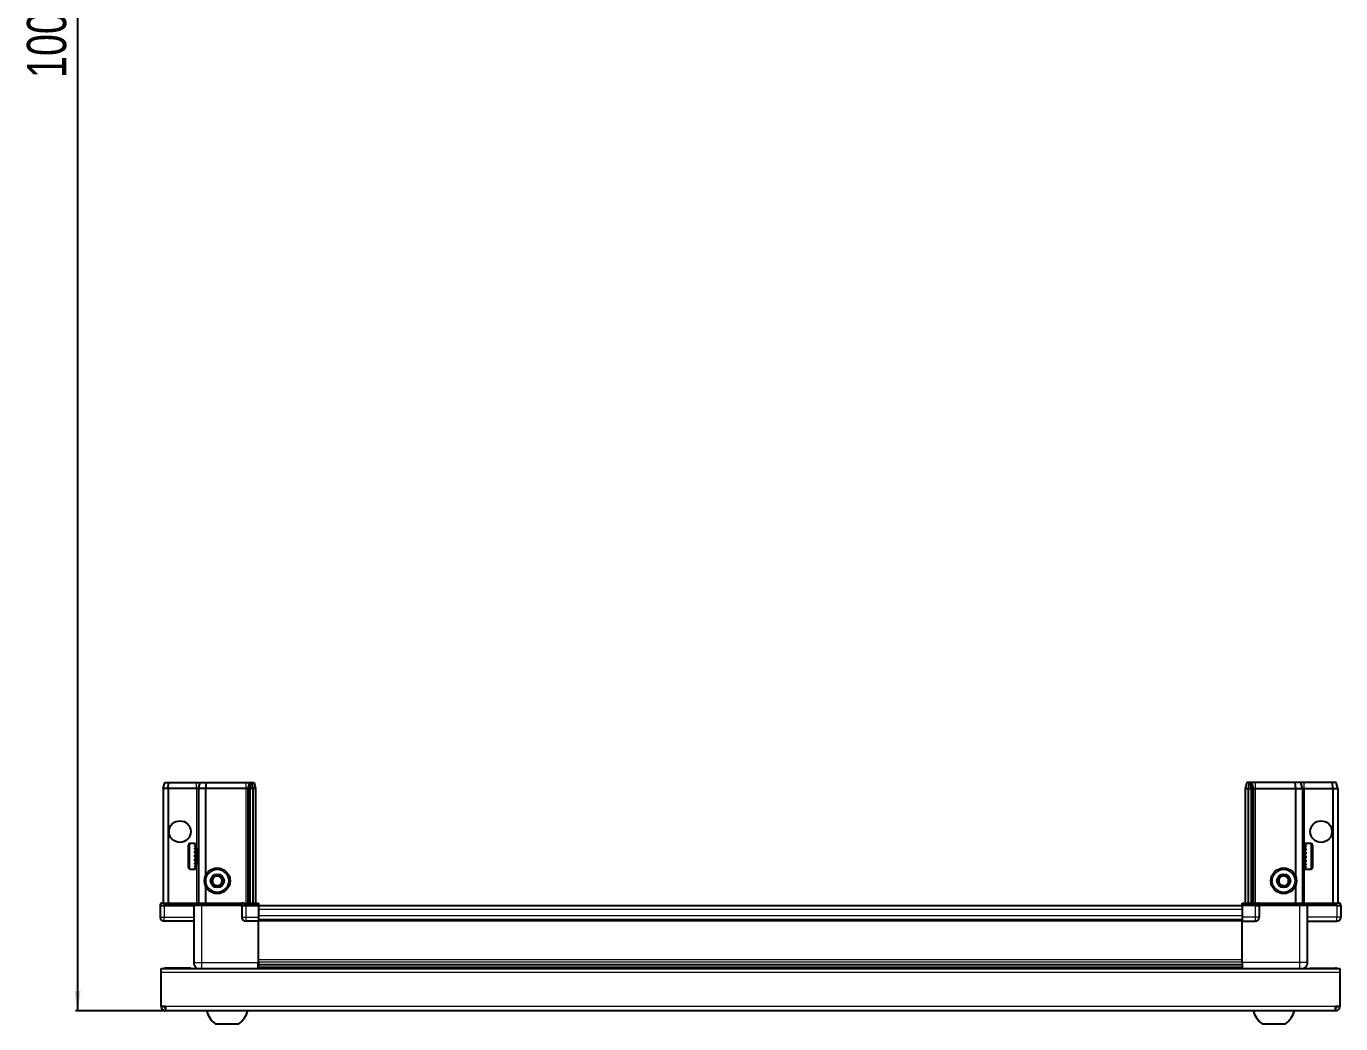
# Model space of a CAD drawing. Header units: millimetres. Extents: x 877 to 3513, y -624 to 1912.
# Drawn here: x 933 to 1601, y -624 to -118 of the extents above; entities that cross this region are included whole.
import ezdxf

# ---------------------------------------------------------------- set-up
doc = ezdxf.new("R2010")
doc.units = ezdxf.units.MM
doc.layers.add('FORMAT', color=7, linetype='Continuous')
doc.styles.add('SLDTEXTSTYLE0', font='TXT', dxfattribs={"width": 0.75})
doc.dimstyles.new('SLDDIMSTYLE0', dxfattribs={"dimtxt": 20, "dimasz": 10, "dimexe": 0, "dimexo": 0.0625, "dimgap": 5, "dimtad": 2, "dimdec": 1, "dimrnd": 1e-09, "dimzin": 12, "dimdsep": 46, "dimtxsty": 'SLDTEXTSTYLE0', "dimsah": 1, "dimcen": 0.09, "dimadec": 0, "dimazin": 3, "dimtfac": 1, "dimtofl": 0, "dimtmove": 0, "dimatfit": 3, "dimfxl": 0, "dimfrac": 2, "dimtolj": 1, "dimtzin": 12, "dimarcsym": 0})

# ---------------------------------------------------------------- blocks, each defined once
blk = doc.blocks.new('_D_10')
at = {"layer": 'FORMAT'}
for p, q in [((1026.03, 389.1), (957.67, 389.1)), ((958.67, 389.1), (958.67, -617.9)), ((1003.26, -617.9), (957.67, -617.9))]:
    blk.add_line(p, q, dxfattribs=at)
for points in [[(958.67, 389.1), (957.13, 379.1), (960.21, 379.1)], [(958.67, -617.9), (960.21, -607.9), (957.13, -607.9)]]:
    blk.add_solid(points, dxfattribs=at)
at = {"layer": 'FORMAT', "insert": (932.89, -143.95), "char_height": 20, "attachment_point": 1, "rotation": 90, "style": 'SLDTEXTSTYLE0'}
blk.add_mtext('1007', dxfattribs=at)

msp = doc.modelspace()

# ---------------------------------------------------------------- linework, layer by layer
at = {"color": 7, "linetype": 'Continuous', "lineweight": 25}
for p, q in [((1002.17, -504.9), (1002.98, -501.9)), ((1004.67, -504.9), (1002.17, -504.9)), ((1002.17, -504.9), (1002.17, -563.2)), ((1002.98, -501.9), (1004.83, -501.9)), ((1004.67, -504.9), (1004.83, -501.9)), ((1004.67, -504.9), (1004.67, -563.2)), ((1019.17, -504.9), (1004.67, -504.9)), ((1004.83, -501.9), (1019.17, -501.9)), ((1019.17, -501.9), (1020.98, -501.9)), ((1020.17, -504.9), (1019.17, -504.9)), ((1020.17, -504.9), (1020.98, -501.9)), ((1023.67, -504.9), (1020.17, -504.9)), ((1020.17, -504.9), (1020.17, -563.2)), ((1020.98, -501.9), (1024.01, -501.9)), ((1024.01, -501.9), (1023.67, -504.9)), ((1044.17, -504.9), (1023.67, -504.9)), ((1023.67, -504.9), (1023.67, -549.4)), ((1024.01, -501.9), (1044.17, -501.9)), ((1044.17, -501.9), (1045.98, -501.9)), ((1045.17, -504.9), (1044.17, -504.9)), ((1045.98, -501.9), (1045.17, -504.9)), ((1046.17, -504.9), (1045.17, -504.9)), ((1045.17, -504.9), (1045.17, -563.2)), ((1045.98, -501.9), (1046.72, -501.9)), ((1046.72, -501.9), (1046.17, -504.9)), ((1046.17, -504.9), (1046.17, -563.2)), ((1047.67, -504.9), (1046.17, -504.9)), ((1046.72, -501.9), (1047.22, -501.9)), ((1047.22, -501.9), (1047.67, -504.9)), ((1047.22, -501.9), (1048.37, -501.9)), ((1047.67, -504.9), (1047.67, -563.2)), ((1049.17, -504.9), (1047.67, -504.9)), ((1048.37, -501.9), (1049.17, -504.9)), ((1049.17, -504.9), (1049.17, -563.2)), ((1552.98, -501.9), (1552.17, -504.9)), ((1552.17, -504.9), (1553.67, -504.9)), ((1552.17, -504.9), (1552.17, -563.2)), ((1554.13, -501.9), (1552.98, -501.9)), ((1554.13, -501.9), (1553.67, -504.9)), ((1553.67, -504.9), (1555.17, -504.9)), ((1553.67, -504.9), (1553.67, -563.2)), ((1554.63, -501.9), (1554.13, -501.9)), ((1554.63, -501.9), (1555.17, -504.9)), ((1555.37, -501.9), (1554.63, -501.9)), ((1555.17, -504.9), (1555.17, -563.2)), ((1555.17, -504.9), (1556.17, -504.9)), ((1555.37, -501.9), (1556.17, -504.9)), ((1557.17, -501.9), (1555.37, -501.9)), ((1556.17, -504.9), (1556.17, -563.2)), ((1556.17, -504.9), (1557.17, -504.9)), ((1577.34, -501.9), (1557.17, -501.9)), ((1557.17, -504.9), (1577.67, -504.9)), ((1577.34, -501.9), (1577.67, -504.9)), ((1580.37, -501.9), (1577.34, -501.9)), ((1577.67, -504.9), (1577.67, -549.4)), ((1577.67, -504.9), (1581.17, -504.9)), ((1581.17, -504.9), (1580.37, -501.9)), ((1582.17, -501.9), (1580.37, -501.9)), ((1581.17, -504.9), (1581.17, -563.2)), ((1581.17, -504.9), (1582.17, -504.9)), ((1596.52, -501.9), (1582.17, -501.9)), ((1582.17, -504.9), (1596.67, -504.9)), ((1596.67, -504.9), (1596.52, -501.9)), ((1598.37, -501.9), (1596.52, -501.9)), ((1596.67, -504.9), (1596.67, -563.2)), ((1596.67, -504.9), (1599.17, -504.9)), ((1599.17, -504.9), (1598.37, -501.9)), ((1599.17, -504.9), (1599.17, -563.2)), ((1014.97, -545.09), (1014.97, -533.7)), ((1018.17, -532.9), (1015.77, -532.9)), ((1018.17, -532.9), (1018.17, -532.9)), ((1018.17, -532.9), (1018.67, -532.9)), ((1018.17, -533.09), (1018.67, -533.09)), ((1018.17, -533.09), (1018.17, -533.31)), ((1018.17, -533.31), (1018.67, -533.31)), ((1018.17, -533.88), (1018.67, -533.88)), ((1018.17, -533.88), (1018.17, -534.31)), ((1018.17, -534.31), (1018.67, -534.31)), ((1018.67, -533.09), (1018.67, -532.9)), ((1018.67, -533.31), (1018.67, -533.09)), ((1018.67, -533.88), (1018.67, -533.31)), ((1018.67, -534.31), (1018.67, -533.88)), ((1018.67, -535.22), (1018.67, -534.31)), ((1585.57, -532.9), (1582.67, -532.9)), ((1583.17, -532.9), (1582.67, -532.9)), ((1582.67, -532.9), (1582.67, -532.94)), ((1582.67, -532.94), (1582.67, -533.23)), ((1583.17, -532.94), (1582.67, -532.94)), ((1583.17, -533.23), (1582.67, -533.23)), ((1582.67, -533.23), (1582.67, -533.5)), ((1583.17, -533.5), (1582.67, -533.5)), ((1582.67, -533.5), (1582.67, -534.17)), ((1583.17, -534.17), (1582.67, -534.17)), ((1582.67, -534.17), (1582.67, -534.64)), ((1583.17, -532.94), (1583.17, -532.9)), ((1583.17, -533.5), (1583.17, -533.23)), ((1583.17, -534.64), (1583.17, -534.17)), ((1586.37, -533.7), (1586.37, -545.1)), ((1018.17, -535.22), (1018.67, -535.22)), ((1018.17, -535.22), (1018.17, -535.81)), ((1018.17, -535.81), (1018.67, -535.81)), ((1018.17, -536.96), (1018.67, -536.96)), ((1018.17, -536.96), (1018.17, -537.66)), ((1018.17, -537.66), (1018.67, -537.66)), ((1018.17, -538.94), (1018.67, -538.94)), ((1018.17, -538.94), (1018.17, -539.68)), ((1018.17, -539.09), (1018.67, -539.09)), ((1018.17, -539.59), (1018.67, -539.59)), ((1018.17, -539.68), (1018.67, -539.68)), ((1018.17, -540.97), (1018.67, -540.97)), ((1018.17, -540.97), (1018.17, -541.67)), ((1018.77, -535), (1018.67, -535)), ((1018.67, -535.81), (1018.67, -535.22)), ((1018.67, -536.96), (1018.67, -535.81)), ((1018.67, -537.66), (1018.67, -536.96)), ((1018.67, -538.94), (1018.67, -537.66)), ((1018.67, -539.09), (1018.67, -538.94)), ((1018.67, -539.68), (1018.67, -539.59)), ((1018.67, -540.97), (1018.67, -539.68)), ((1018.67, -541.67), (1018.67, -540.97)), ((1018.77, -543.8), (1018.77, -535)), ((1019.66, -536.09), (1019.17, -535.4)), ((1019.17, -543.39), (1019.17, -535.4)), ((1020.14, -535.4), (1019.66, -536.09)), ((1019.66, -542.7), (1019.66, -536.09)), ((1020.17, -535.4), (1020.14, -535.4)), ((1020.14, -543.39), (1020.14, -535.4)), ((1581.21, -535.4), (1581.17, -535.4)), ((1581.69, -536.09), (1581.21, -535.4)), ((1581.21, -535.4), (1581.21, -543.4)), ((1582.17, -535.4), (1581.69, -536.09)), ((1581.69, -536.09), (1581.69, -542.7)), ((1582.17, -535.4), (1582.17, -543.4)), ((1582.67, -535), (1582.57, -535)), ((1582.57, -535), (1582.57, -543.8)), ((1582.67, -534.64), (1582.67, -535.61)), ((1583.17, -534.64), (1582.67, -534.64)), ((1583.17, -535.61), (1582.67, -535.61)), ((1582.67, -535.61), (1582.67, -536.24)), ((1582.67, -536.24), (1582.67, -537.43)), ((1583.17, -536.24), (1582.67, -536.24)), ((1583.17, -537.43), (1582.67, -537.43)), ((1582.67, -537.43), (1582.67, -538.07)), ((1583.17, -538.07), (1582.67, -538.07)), ((1582.67, -538.15), (1582.67, -539.44)), ((1583.17, -538.15), (1582.67, -538.15)), ((1583.17, -539.44), (1582.67, -539.44)), ((1583.17, -539.93), (1582.67, -539.93)), ((1582.67, -539.93), (1582.67, -540.18)), ((1582.67, -540.18), (1582.67, -541.45)), ((1583.17, -540.18), (1582.67, -540.18)), ((1583.17, -536.24), (1583.17, -535.61)), ((1583.17, -538.15), (1583.17, -537.43)), ((1583.17, -540.18), (1583.17, -539.44)), ((1015.77, -545.9), (1018.17, -545.9)), ((1018.17, -541.67), (1018.67, -541.67)), ((1018.17, -542.84), (1018.67, -542.84)), ((1018.17, -542.84), (1018.17, -543.44)), ((1018.17, -543.44), (1018.67, -543.44)), ((1018.17, -544.37), (1018.67, -544.37)), ((1018.17, -544.37), (1018.17, -544.82)), ((1018.17, -544.82), (1018.67, -544.82)), ((1018.17, -545.42), (1018.67, -545.42)), ((1018.17, -545.42), (1018.17, -545.66)), ((1018.17, -545.66), (1018.67, -545.66)), ((1018.17, -545.88), (1018.67, -545.88)), ((1018.17, -545.88), (1018.17, -545.9)), ((1018.17, -545.89), (1018.67, -545.89)), ((1018.67, -542.84), (1018.67, -541.67)), ((1018.67, -543.44), (1018.67, -542.84)), ((1018.67, -544.37), (1018.67, -543.44)), ((1018.67, -543.8), (1018.77, -543.8)), ((1018.67, -544.82), (1018.67, -544.37)), ((1018.67, -545.42), (1018.67, -544.82)), ((1018.67, -545.66), (1018.67, -545.42)), ((1018.67, -545.88), (1018.67, -545.66)), ((1018.67, -545.89), (1018.67, -545.88)), ((1019.17, -543.4), (1019.66, -542.7)), ((1019.66, -542.7), (1020.14, -543.4)), ((1020.14, -543.4), (1020.17, -543.4)), ((1581.17, -543.4), (1581.21, -543.4)), ((1581.21, -543.4), (1581.69, -542.7)), ((1581.69, -542.7), (1582.17, -543.4)), ((1582.57, -543.8), (1582.67, -543.8)), ((1583.17, -541.45), (1582.67, -541.45)), ((1582.67, -541.45), (1582.67, -542.14)), ((1582.67, -542.14), (1582.67, -543.26)), ((1583.17, -542.14), (1582.67, -542.14)), ((1583.17, -543.26), (1582.67, -543.26)), ((1582.67, -543.26), (1582.67, -543.82)), ((1582.67, -543.82), (1582.67, -544.68)), ((1583.17, -543.82), (1582.67, -543.82)), ((1583.17, -544.68), (1582.67, -544.68)), ((1582.67, -544.68), (1582.67, -545.08)), ((1582.67, -545.08), (1582.67, -545.59)), ((1583.17, -545.08), (1582.67, -545.08)), ((1583.17, -545.59), (1582.67, -545.59)), ((1582.67, -545.59), (1582.67, -545.77)), ((1582.67, -545.77), (1582.67, -545.89)), ((1583.17, -545.77), (1582.67, -545.77)), ((1582.67, -545.9), (1585.57, -545.9)), ((1583.17, -542.14), (1583.17, -541.45)), ((1583.17, -543.82), (1583.17, -543.26)), ((1583.17, -545.08), (1583.17, -544.68)), ((1583.17, -545.77), (1583.17, -545.59)), ((1023.67, -554.4), (1023.67, -563.2)), ((1577.67, -554.4), (1577.67, -563.2)), ((1001.17, -563.2), (1000.67, -564.06)), ((1000.67, -564.4), (1000.67, -564.06)), ((1000.67, -564.4), (1002.67, -564.4)), ((1000.67, -564.4), (1000.67, -570.4)), ((1002.67, -563.2), (1001.17, -563.2)), ((1002.67, -563.2), (1017.47, -563.2)), ((1017.47, -564.4), (1002.67, -564.4)), ((1002.67, -564.4), (1017.47, -564.4)), ((1017.47, -563.2), (1017.67, -563.2)), ((1017.67, -564.4), (1017.47, -564.4)), ((1017.67, -564.4), (1017.67, -563.2)), ((1017.67, -563.2), (1021.67, -563.2)), ((1021.67, -564.4), (1017.67, -564.4)), ((1017.67, -564.4), (1017.67, -593.4)), ((1021.67, -563.2), (1041.97, -563.2)), ((1041.97, -564.4), (1021.67, -564.4)), ((1041.97, -563.2), (1042.17, -563.2)), ((1042.17, -564.4), (1041.97, -564.4)), ((1042.17, -564.4), (1042.17, -563.2)), ((1042.85, -563.2), (1042.17, -563.2)), ((1042.17, -564.4), (1044.17, -564.4)), ((1042.17, -564.4), (1042.17, -570.4)), ((1042.85, -563.2), (1050.67, -563.2)), ((1050.67, -564.06), (1044.17, -564.06)), ((1050.67, -564.4), (1044.17, -564.4)), ((1044.17, -564.4), (1050.67, -564.4)), ((1050.67, -563.2), (1050.67, -564.06)), ((1050.67, -564.06), (1050.67, -564.06)), ((1050.67, -564.4), (1050.67, -564.06)), ((1050.67, -564.4), (1050.67, -564.4)), ((1050.67, -564.4), (1050.67, -570.4)), ((1550.67, -564.55), (1050.67, -564.55)), ((1550.67, -564.06), (1550.67, -563.2)), ((1550.67, -563.2), (1558.5, -563.2)), ((1557.17, -564.06), (1550.67, -564.06)), ((1550.67, -564.4), (1550.67, -564.06)), ((1557.17, -564.4), (1550.67, -564.4)), ((1550.67, -564.4), (1550.67, -570.4)), ((1557.17, -564.4), (1559.17, -564.4)), ((1559.17, -564.4), (1557.17, -564.4)), ((1559.17, -563.2), (1558.5, -563.2)), ((1559.17, -564.4), (1559.17, -563.2)), ((1559.17, -563.2), (1559.37, -563.2)), ((1559.37, -564.4), (1559.17, -564.4)), ((1559.17, -564.4), (1559.17, -570.4)), ((1559.37, -563.2), (1579.67, -563.2)), ((1579.67, -564.4), (1559.37, -564.4)), ((1579.67, -563.2), (1583.67, -563.2)), ((1583.67, -564.4), (1579.67, -564.4)), ((1583.67, -564.4), (1583.67, -563.2)), ((1583.67, -563.2), (1583.87, -563.2)), ((1583.87, -564.4), (1583.67, -564.4)), ((1583.67, -564.4), (1583.67, -593.4)), ((1583.87, -563.2), (1598.67, -563.2)), ((1598.67, -564.4), (1583.87, -564.4)), ((1600.17, -563.2), (1598.67, -563.2)), ((1598.67, -564.4), (1600.67, -564.4)), ((1600.67, -564.06), (1600.17, -563.2)), ((1600.67, -564.06), (1600.17, -563.2)), ((1600.67, -564.4), (1600.67, -564.06)), ((1600.67, -564.4), (1600.67, -564.06)), ((1600.67, -564.4), (1600.67, -564.4)), ((1600.67, -564.4), (1600.67, -570.4)), ((1017.67, -572.4), (1002.67, -572.4)), ((1050.67, -572.4), (1044.17, -572.4)), ((1050.67, -570.4), (1050.67, -572.4)), ((1550.67, -571.75), (1050.67, -571.75)), ((1050.67, -593.4), (1050.67, -572.4)), ((1550.67, -570.4), (1550.67, -572.4)), ((1550.67, -572.4), (1557.17, -572.4)), ((1550.67, -593.4), (1550.67, -572.4)), ((1583.67, -572.4), (1598.67, -572.4)), ((1050.52, -596.4), (1050.52, -593.4)), ((1050.67, -594.42), (1550.67, -594.42)), ((1050.67, -594.45), (1550.67, -594.45)), ((1001.17, -598.5), (1001.17, -596.4)), ((1001.17, -596.4), (1600.17, -596.4)), ((1001.17, -615.8), (1001.17, -598.5)), ((1016.17, -596.3), (1003.27, -596.3)), ((1016.17, -596.3), (1016.17, -596.4)), ((1074.55, -596.25), (1050.67, -596.25)), ((1069.17, -596.4), (1069.17, -596.25)), ((1069.21, -596.4), (1069.21, -596.25)), ((1069.48, -596.4), (1069.48, -596.25)), ((1069.74, -596.4), (1069.74, -596.25)), ((1070.39, -596.4), (1070.39, -596.25)), ((1070.86, -596.4), (1070.86, -596.25)), ((1071.82, -596.4), (1071.82, -596.25)), ((1072.44, -596.4), (1072.44, -596.25)), ((1073.63, -596.4), (1073.63, -596.25)), ((1074.29, -596.4), (1074.29, -596.25)), ((1074.34, -596.4), (1074.34, -596.25)), ((1075.64, -596.25), (1074.55, -596.25)), ((1076.37, -596.25), (1075.64, -596.25)), ((1075.64, -596.4), (1075.64, -596.25)), ((1075.64, -596.25), (1075.64, -596.25)), ((1075.65, -596.4), (1075.65, -596.25)), ((1076.15, -596.4), (1076.15, -596.25)), ((1076.38, -596.25), (1076.37, -596.25)), ((1076.38, -596.4), (1076.38, -596.25)), ((1076.79, -596.25), (1076.38, -596.25)), ((1524.55, -596.25), (1076.79, -596.25)), ((1077.65, -596.4), (1077.65, -596.25)), ((1078.34, -596.4), (1078.34, -596.25)), ((1079.47, -596.4), (1079.47, -596.25)), ((1080.04, -596.4), (1080.04, -596.25)), ((1080.91, -596.4), (1080.91, -596.25)), ((1081.31, -596.4), (1081.31, -596.25)), ((1081.84, -596.4), (1081.84, -596.25)), ((1082.04, -596.4), (1082.04, -596.25)), ((1082.17, -596.4), (1082.17, -596.25)), ((1519.18, -596.4), (1519.18, -596.25)), ((1519.35, -596.4), (1519.35, -596.25)), ((1519.56, -596.4), (1519.56, -596.25)), ((1520.12, -596.4), (1520.12, -596.25)), ((1520.54, -596.4), (1520.54, -596.25)), ((1521.43, -596.4), (1521.43, -596.25)), ((1522.02, -596.4), (1522.02, -596.25)), ((1523.16, -596.4), (1523.16, -596.25)), ((1523.86, -596.4), (1523.86, -596.25)), ((1525.14, -596.25), (1524.55, -596.25)), ((1525.87, -596.25), (1525.14, -596.25)), ((1525.14, -596.4), (1525.14, -596.25)), ((1525.14, -596.25), (1525.14, -596.25)), ((1525.31, -596.4), (1525.31, -596.25)), ((1525.81, -596.4), (1525.81, -596.25)), ((1525.87, -596.4), (1525.87, -596.25)), ((1526.79, -596.25), (1525.87, -596.25)), ((1525.87, -596.25), (1525.87, -596.25)), ((1550.67, -596.25), (1526.79, -596.25)), ((1527.16, -596.4), (1527.16, -596.25)), ((1527.87, -596.4), (1527.87, -596.25)), ((1529.05, -596.4), (1529.05, -596.25)), ((1529.65, -596.4), (1529.65, -596.25)), ((1530.6, -596.4), (1530.6, -596.25)), ((1531.05, -596.4), (1531.05, -596.25)), ((1531.67, -596.4), (1531.67, -596.25)), ((1531.91, -596.4), (1531.91, -596.25)), ((1532.15, -596.4), (1532.15, -596.25)), ((1532.17, -596.4), (1532.17, -596.25)), ((1585.17, -596.3), (1598.07, -596.3)), ((1585.17, -596.3), (1585.17, -596.4)), ((1600.17, -596.4), (1600.17, -598.5)), ((1600.17, -598.5), (1600.17, -615.8)), ((1003.27, -615.8), (1001.17, -615.8)), ((1003.27, -615.8), (1003.27, -617.9)), ((1598.07, -617.9), (1003.27, -617.9)), ((1600.17, -615.8), (1598.07, -615.8)), ((1598.07, -617.9), (1598.07, -615.8)), ((1028.67, -624.5), (1040.67, -624.5)), ((1560.67, -624.5), (1572.67, -624.5))]:
    msp.add_line(p, q, dxfattribs=at)
at = {"color": 8, "linetype": 'Continuous', "lineweight": 18}
for p, q in [((1019.17, -504.9), (1019.17, -501.9)), ((1019.17, -504.9), (1019.17, -535.4)), ((1044.17, -501.9), (1044.17, -504.9)), ((1044.17, -504.9), (1044.17, -563.2)), ((1557.17, -501.9), (1557.17, -504.9)), ((1557.17, -504.9), (1557.17, -563.2)), ((1582.17, -504.9), (1582.17, -501.9)), ((1582.17, -504.9), (1582.17, -535.4)), ((1015.77, -545.89), (1015.77, -532.9)), ((1585.57, -532.9), (1585.57, -545.9)), ((1019.17, -543.4), (1019.17, -563.2)), ((1582.17, -543.4), (1582.17, -563.2)), ((1002.67, -564.4), (1002.67, -563.2)), ((1002.67, -564.4), (1002.67, -570.4)), ((1017.47, -564.4), (1017.47, -563.2)), ((1021.67, -564.4), (1021.67, -563.2)), ((1021.67, -564.4), (1021.67, -593.4)), ((1041.97, -564.4), (1041.97, -563.2)), ((1044.17, -564.4), (1044.17, -564.06)), ((1044.17, -564.4), (1044.17, -570.4)), ((1050.67, -564.4), (1050.67, -564.06)), ((1550.67, -566.55), (1050.67, -566.55)), ((1557.17, -564.4), (1557.17, -564.06)), ((1557.17, -564.4), (1557.17, -570.4)), ((1559.37, -563.2), (1559.37, -564.4)), ((1579.67, -564.4), (1579.67, -563.2)), ((1579.67, -564.4), (1579.67, -593.4)), ((1583.87, -563.2), (1583.87, -564.4)), ((1598.67, -564.4), (1598.67, -563.2)), ((1598.67, -564.4), (1598.67, -570.4)), ((1000.67, -570.4), (1002.67, -570.4)), ((1002.67, -570.4), (1017.67, -570.4)), ((1002.67, -572.4), (1002.67, -570.4)), ((1042.17, -570.4), (1044.17, -570.4)), ((1044.17, -570.4), (1050.67, -570.4)), ((1044.17, -570.4), (1044.17, -572.4)), ((1550.67, -569.75), (1050.67, -569.75)), ((1550.67, -572.4), (1050.67, -572.4)), ((1557.17, -570.4), (1550.67, -570.4)), ((1557.17, -570.4), (1557.17, -572.4)), ((1559.17, -570.4), (1557.17, -570.4)), ((1598.67, -570.4), (1583.67, -570.4)), ((1600.67, -570.4), (1598.67, -570.4)), ((1598.67, -572.4), (1598.67, -570.4)), ((1021.67, -593.4), (1050.67, -593.4)), ((1050.67, -591.8), (1550.67, -591.8)), ((1550.67, -593.21), (1050.67, -593.21)), ((1579.67, -593.4), (1550.67, -593.4)), ((1600.17, -598.5), (1001.17, -598.5)), ((1003.27, -596.4), (1003.27, -596.3)), ((1050.67, -595.66), (1550.67, -595.66)), ((1598.07, -596.4), (1598.07, -596.3)), ((1598.07, -615.8), (1003.27, -615.8))]:
    msp.add_line(p, q, dxfattribs=at)
at = {"color": 7, "linetype": 'Continuous', "lineweight": 25, "flags": 128}
for points in [[(1003.27, -596.3), (1002.86, -596.34), (1002.63, -596.4)], [(1598.71, -596.4), (1598.48, -596.34), (1598.07, -596.3)]]:
    msp.add_lwpolyline(points, dxfattribs=at)
at = {"color": 7, "linetype": 'Continuous', "lineweight": 25}
for centre, radius in [((1010.67, -526.9), 5.5), ((1590.67, -526.9), 5.5), ((1029.67, -551.9), 6.5), ((1571.67, -551.9), 6.5), ((1029.67, -551.9), 3.46), ((1571.67, -551.9), 3.46)]:
    msp.add_circle(centre, radius, dxfattribs=at)
at = {"color": 8, "linetype": 'Continuous', "lineweight": 18}
for centre in [(1029.67, -551.9), (1571.67, -551.9)]:
    msp.add_circle(centre, 5.7, dxfattribs=at)
at = {"color": 7, "linetype": 'Continuous', "lineweight": 25}
for centre, radius, start, end in [((1015.77, -533.7), 0.8, 90, 180), ((1585.57, -533.7), 0.8, 360, 90), ((1019.17, -535), 0.4, 180, 270), ((1582.17, -535), 0.4, 270, 0), ((1015.77, -545.1), 0.8, 180, 270), ((1019.17, -543.8), 0.4, 90, 180), ((1582.17, -543.8), 0.4, 360, 90), ((1585.57, -545.1), 0.8, 270, 0), ((1029.67, -551.9), 2.5, 147.37605, 207.37605), ((1029.67, -551.9), 2.5, 207.37605, 267.37605), ((1029.67, -551.9), 2.5, 87.37605, 147.37605), ((1029.67, -551.9), 2.5, 267.37605, 327.37605), ((1029.67, -551.9), 2.5, 27.37605, 87.37605), ((1029.67, -551.9), 2.5, 327.37605, 27.37605), ((1571.67, -551.9), 2.5, 134.67671, 194.67671), ((1571.67, -551.9), 2.5, 194.67671, 254.67671), ((1571.67, -551.9), 2.5, 74.67671, 134.67671), ((1571.67, -551.9), 2.5, 254.67671, 314.67671), ((1571.67, -551.9), 2.5, 14.67671, 74.67671), ((1571.67, -551.9), 2.5, 314.67671, 14.67671), ((1002.67, -570.4), 2, 180, 270), ((1044.17, -570.4), 2, 180, 270), ((1557.17, -570.4), 2, 270, 0), ((1598.67, -570.4), 2, 270, 0), ((1003.27, -615.8), 2.1, 180, 270), ((1003.27, -615.8), 0.6, 180, 270), ((1035.7, -614.87), 11.91, 194.70035, 233.8734), ((1033.65, -614.87), 11.91, 306.1266, 345.29965), ((1567.7, -614.87), 11.91, 194.70035, 233.8734), ((1565.65, -614.87), 11.91, 306.1266, 345.29965), ((1598.07, -615.8), 2.1, 270, 0), ((1598.07, -615.8), 0.6, 270, 0)]:
    msp.add_arc(centre, radius, start, end, dxfattribs=at)
for centre, start_param, end_param in [((1044.17, -560.6), 2.418858, 3.141593), ((1557.17, -560.6), 3.141593, 3.864327)]:
    msp.add_ellipse(centre, major_axis=(0, 3.46), ratio=0.57735, start_param=start_param, end_param=end_param, dxfattribs=at)
for points, knots in [([(1026.79, -551.76), (1027.07, -551.33), (1027.59, -550.52), (1028.1, -549.71), (1028.34, -549.33)], [0, 0, 0, 0, 0.5346859, 1, 1, 1, 1]), ([(1028.12, -554.33), (1028.06, -554.22), (1027.78, -553.68), (1027.33, -552.8), (1026.95, -552.07), (1026.79, -551.76)], [0, 0, 0, 0, 0.133125, 0.637099, 1, 1, 1, 1]), ([(1031, -554.46), (1030.48, -554.44), (1029.52, -554.39), (1028.56, -554.35), (1028.12, -554.33)], [0, 0, 0, 0, 0.534686, 1, 1, 1, 1]), ([(1028.34, -549.33), (1028.86, -549.36), (1029.82, -549.4), (1030.78, -549.44), (1031.23, -549.46)], [0, 0, 0, 0, 0.534686, 1, 1, 1, 1]), ([(1032.56, -552.03), (1032.28, -552.46), (1031.76, -553.27), (1031.24, -554.08), (1031, -554.46)], [0, 0, 0, 0, 0.5346859, 1, 1, 1, 1]), ([(1031.23, -549.46), (1031.39, -549.77), (1031.77, -550.5), (1032.22, -551.38), (1032.5, -551.92), (1032.56, -552.03)], [0, 0, 0, 0, 0.362901, 0.866875, 1, 1, 1, 1]), ([(1568.89, -551.13), (1569.25, -550.77), (1569.94, -550.09), (1570.62, -549.42), (1570.94, -549.1)], [0, 0, 0, 0, 0.5346859, 1, 1, 1, 1]), ([(1569.62, -553.92), (1569.53, -553.59), (1569.32, -552.8), (1569.07, -551.83), (1568.92, -551.25), (1568.89, -551.13)], [0, 0, 0, 0, 0.362901, 0.866875, 1, 1, 1, 1]), ([(1572.4, -554.69), (1571.91, -554.55), (1570.98, -554.3), (1570.05, -554.04), (1569.62, -553.92)], [0, 0, 0, 0, 0.534686, 1, 1, 1, 1]), ([(1570.94, -549.1), (1571.44, -549.24), (1572.37, -549.49), (1573.29, -549.75), (1573.73, -549.87)], [0, 0, 0, 0, 0.534686, 1, 1, 1, 1]), ([(1574.46, -552.66), (1574.09, -553.02), (1573.4, -553.7), (1572.72, -554.37), (1572.4, -554.69)], [0, 0, 0, 0, 0.534686, 1, 1, 1, 1]), ([(1573.73, -549.87), (1573.76, -549.99), (1573.91, -550.57), (1574.16, -551.53), (1574.37, -552.32), (1574.46, -552.66)], [0, 0, 0, 0, 0.1331247, 0.6370994, 1, 1, 1, 1]), ([(1017.67, -593.4), (1017.72, -593.84), (1017.79, -594.51), (1018.23, -595.33), (1018.68, -595.88), (1019.09, -596.24), (1019.35, -596.37), (1019.39, -596.4)], [0, 0, 0, 0, 0.363018, 0.558438, 0.758004, 0.95757, 1, 1, 1, 1]), ([(1050.67, -593.4), (1050.67, -593.79), (1050.67, -594.58), (1050.67, -595.6), (1050.67, -596.23), (1050.67, -596.38), (1050.67, -596.4)], [0, 0, 0, 0, 0.32552, 0.65104, 0.97656, 1, 1, 1, 1]), ([(1550.67, -593.4), (1550.67, -593.79), (1550.67, -594.58), (1550.67, -595.6), (1550.67, -596.23), (1550.67, -596.38), (1550.67, -596.4)], [0, 0, 0, 0, 0.3255201, 0.6510403, 0.9765604, 1, 1, 1, 1]), ([(1583.67, -593.4), (1583.63, -593.84), (1583.55, -594.51), (1583.12, -595.33), (1582.66, -595.88), (1582.26, -596.24), (1582, -596.37), (1581.95, -596.4)], [0, 0, 0, 0, 0.363018, 0.558438, 0.758004, 0.95757, 1, 1, 1, 1])]:
    msp.add_open_spline(points, degree=3, knots=knots, dxfattribs=at)
at = {"color": 8, "linetype": 'Continuous', "lineweight": 18}
for points in [[(1017.67, -593.4), (1017.73, -593.4), (1017.85, -593.4), (1018.78, -593.4), (1020.1, -593.4), (1021.15, -593.4), (1021.67, -593.4)], [(1583.67, -593.4), (1583.61, -593.4), (1583.49, -593.4), (1582.57, -593.4), (1581.24, -593.4), (1580.2, -593.4), (1579.67, -593.4)]]:
    msp.add_open_spline(points, degree=3, dxfattribs=at)
for points in [[(1021.67, -593.4), (1021.67, -593.84), (1021.67, -594.51), (1021.67, -595.33), (1021.67, -595.88), (1021.67, -596.24), (1021.67, -596.37), (1021.67, -596.4)], [(1579.67, -593.4), (1579.67, -593.84), (1579.67, -594.51), (1579.67, -595.33), (1579.67, -595.88), (1579.67, -596.24), (1579.67, -596.37), (1579.67, -596.4)]]:
    msp.add_open_spline(points, degree=3, knots=[0, 0, 0, 0, 0.363018, 0.558438, 0.758004, 0.95757, 1, 1, 1, 1], dxfattribs=at)

# ---------------------------------------------------------------- dimensions: what is measured, and where the dimension line sits
at = {"layer": 'FORMAT'}
dim = msp.add_linear_dim(base=(958.67, -617.9), p1=(1026.04, 389.1), p2=(1003.27, -617.9), angle=90, dimstyle='SLDDIMSTYLE0', dxfattribs=at)
dim.commit()
dim.dimension.update_dxf_attribs({"geometry": '_D_10', "text_midpoint": (958.67, -114.4), "dimtype": 160})

doc.saveas('drawing.dxf')
